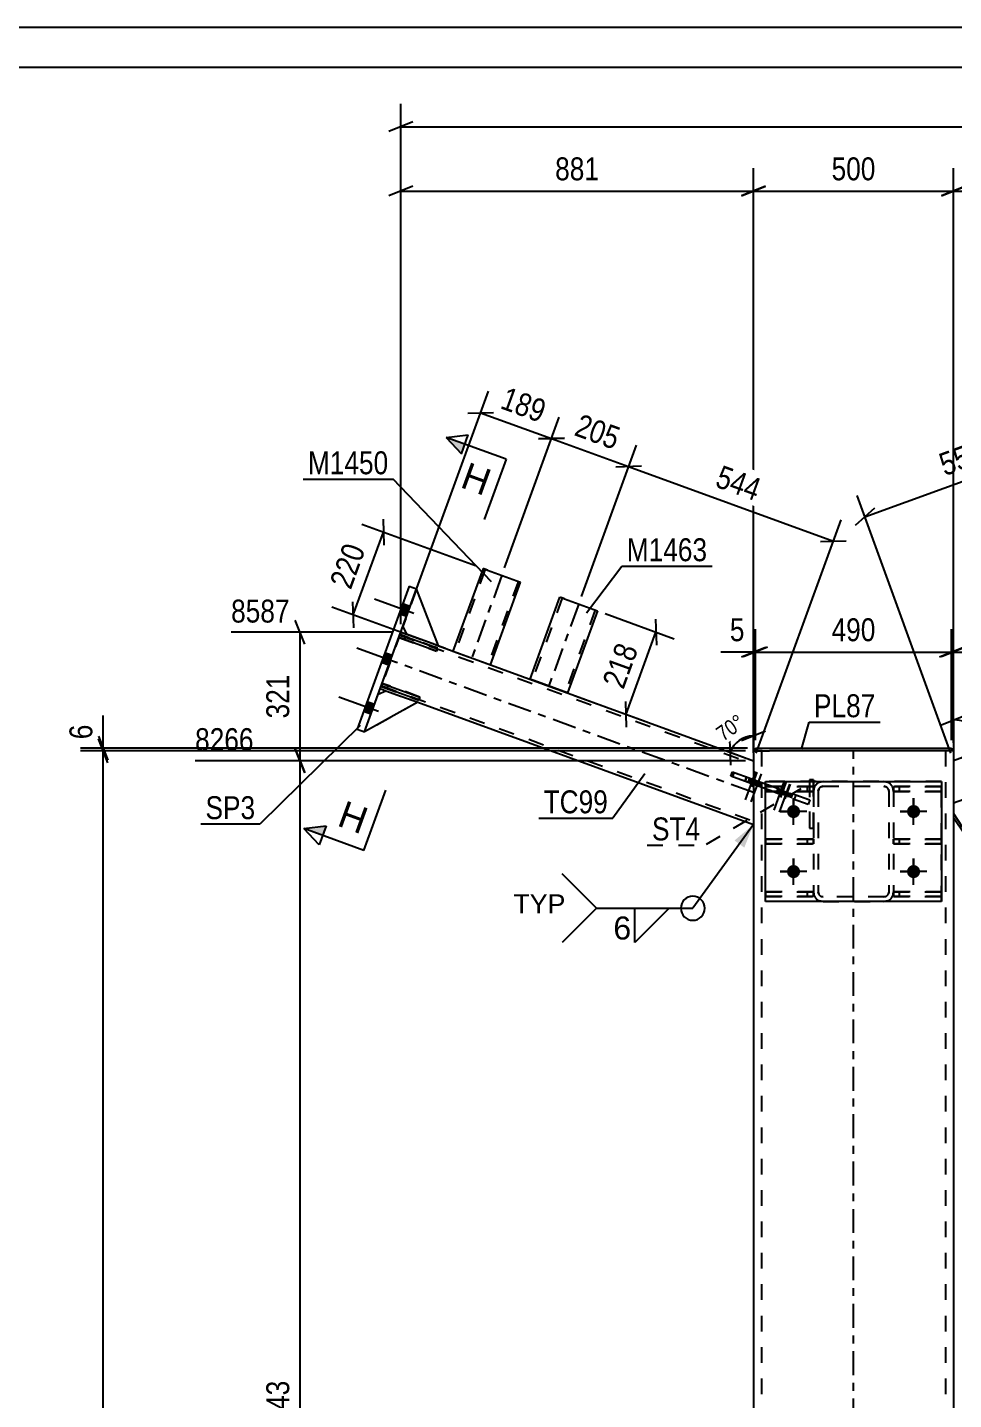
# Model space of a CAD drawing. Header units: millimetres. Extents: x 0 to 841, y 0 to 594.
# Drawn here: x 226.6 to 342.4, y 422.6 to 594 of the extents above; entities that cross this region are included whole.
import ezdxf

# ---------------------------------------------------------------- set-up
doc = ezdxf.new("R2010")
doc.units = ezdxf.units.MM
doc.linetypes.add('DXK_LINE_DOT2', pattern=[3.9198, 1.9599, -1.9599])
doc.linetypes.add('DXK_LINE_DOT3', pattern=[5.9187, 2.979, -0.9799, 0.9799, -0.9799])
doc.styles.add('Arial', font='arial.ttf', dxfattribs={"height": 0.2})
doc.styles.add('Arial Narrow', font='ARIALN.TTF', dxfattribs={"height": 0.2})

# ---------------------------------------------------------------- blocks, each defined once
blk = doc.blocks.new('Unknown-682121855-1161')
at = {"color": 5, "linetype": 'Continuous'}
for p, q in [((841, 594), (0, 594)), ((836, 589), (5, 589))]:
    blk.add_line(p, q, dxfattribs=at)
blk = doc.blocks.new('Part-682121855-6436 - 6415')
at = {"color": 7, "linetype": 'DXK_LINE_DOT2'}
for p, q in [((324.85, 499.2), (318.85, 499.2)), ((318.85, 499.2), (318.85, 498.6)), ((324.1, 498.6), (324.1, 499.2)), ((324.85, 498.6), (324.85, 499.2)), ((318.85, 498.6), (324.85, 498.6))]:
    blk.add_line(p, q, dxfattribs=at)
blk = doc.blocks.new('Part-682121855-6425 - 6415')
at = {"color": 7, "linetype": 'DXK_LINE_DOT2'}
for p, q in [((318.85, 486.05), (324.85, 486.05)), ((318.85, 485.45), (318.85, 486.05)), ((324.85, 485.45), (318.85, 485.45)), ((324.1, 485.45), (324.1, 486.05)), ((324.85, 486.05), (324.85, 485.45))]:
    blk.add_line(p, q, dxfattribs=at)
blk = doc.blocks.new('Part-682121855-6421 - 6415')
at = {"color": 2, "linetype": 'Continuous'}
for p, q in [((317.6, 503.68), (317.6, 503.98)), ((317.6, 503.98), (342.1, 503.98)), ((342.1, 503.98), (342.1, 503.68)), ((318.44, 503.68), (317.6, 503.68)), ((342.1, 503.68), (341.26, 503.68))]:
    blk.add_line(p, q, dxfattribs=at)
at = {"color": 7, "linetype": 'DXK_LINE_DOT2'}
blk.add_line((341.26, 503.68), (318.44, 503.68), dxfattribs=at)
blk = doc.blocks.new('Part-682121855-6486 - 6415')
at = {"color": 7, "linetype": 'DXK_LINE_DOT2'}
for p, q in [((273.28, 518.48), (270.72, 511.43)), ((273.14, 518.1), (317.35, 502.01)), ((273.99, 518.22), (277.98, 516.77)), ((270.85, 511.8), (317.35, 494.88)), ((271.42, 511.17), (275.41, 509.72)), ((317.35, 502.43), (317.35, 494.45))]:
    blk.add_line(p, q, dxfattribs=at)
at = {"color": 2, "linetype": 'Continuous'}
for p, q in [((273.28, 518.48), (273.99, 518.22)), ((277.98, 516.77), (317.35, 502.43)), ((270.72, 511.43), (271.42, 511.17)), ((275.41, 509.72), (317.35, 494.45))]:
    blk.add_line(p, q, dxfattribs=at)
at = {"color": 7, "linetype": 'DXK_LINE_DOT3'}
blk.add_line((317.35, 498.44), (272, 514.95), dxfattribs=at)
blk = doc.blocks.new('Part-682121855-6422 - 6415')
at = {"color": 2, "linetype": 'Continuous'}
for p, q in [((318.85, 484.83), (318.85, 499.83)), ((318.85, 499.83), (340.85, 499.83)), ((340.85, 499.83), (340.85, 484.83)), ((340.85, 484.83), (318.85, 484.83))]:
    blk.add_line(p, q, dxfattribs=at)
blk = doc.blocks.new('Part-682121855-6423 - 6415')
at = {"color": 7, "linetype": 'DXK_LINE_DOT2'}
for p, q in [((318.85, 492.63), (324.85, 492.63)), ((318.85, 492.03), (318.85, 492.63)), ((324.85, 492.03), (318.85, 492.03)), ((324.1, 492.03), (324.1, 492.63)), ((324.85, 492.63), (324.85, 492.03))]:
    blk.add_line(p, q, dxfattribs=at)
blk = doc.blocks.new('Part-682121855-6424 - 6415')
at = {"color": 7, "linetype": 'DXK_LINE_DOT2'}
for p, q in [((318.85, 499.2), (324.85, 499.2)), ((318.85, 498.6), (318.85, 499.2)), ((324.1, 498.6), (324.1, 499.2)), ((324.85, 499.2), (324.85, 498.6)), ((324.85, 498.6), (318.85, 498.6))]:
    blk.add_line(p, q, dxfattribs=at)
blk = doc.blocks.new('Part-682121855-6426 - 6415')
at = {"color": 7, "linetype": 'DXK_LINE_DOT2'}
for p, q in [((334.85, 492.03), (334.85, 492.63)), ((334.85, 492.63), (340.85, 492.63)), ((340.85, 492.03), (334.85, 492.03)), ((335.6, 492.03), (335.6, 492.63)), ((340.85, 492.63), (340.85, 492.03))]:
    blk.add_line(p, q, dxfattribs=at)
blk = doc.blocks.new('Part-682121855-6427 - 6415')
at = {"color": 7, "linetype": 'DXK_LINE_DOT2'}
for p, q in [((340.85, 499.2), (334.85, 499.2)), ((334.85, 499.2), (334.85, 498.6)), ((335.6, 498.6), (335.6, 499.2)), ((340.85, 498.6), (340.85, 499.2)), ((334.85, 498.6), (340.85, 498.6))]:
    blk.add_line(p, q, dxfattribs=at)
blk = doc.blocks.new('Part-682121855-6428 - 6415')
at = {"color": 7, "linetype": 'DXK_LINE_DOT2'}
for p, q in [((340.85, 486.05), (334.85, 486.05)), ((334.85, 486.05), (334.85, 485.45)), ((334.85, 485.45), (340.85, 485.45)), ((335.6, 485.45), (335.6, 486.05)), ((340.85, 485.45), (340.85, 486.05))]:
    blk.add_line(p, q, dxfattribs=at)
blk = doc.blocks.new('Part-682121855-6429 - 6415')
at = {"color": 2, "linetype": 'Continuous'}
for p, q in [((324.35, 500.02), (324.35, 499.83)), ((324.35, 500.02), (324.85, 500.02)), ((324.85, 500.02), (324.85, 499.83))]:
    blk.add_line(p, q, dxfattribs=at)
at = {"color": 7, "linetype": 'DXK_LINE_DOT2'}
for p, q in [((324.35, 499.83), (324.35, 494.02)), ((324.85, 499.83), (324.85, 494.02)), ((324.35, 494.02), (324.85, 494.02))]:
    blk.add_line(p, q, dxfattribs=at)
blk = doc.blocks.new('Part-682121855-6430 - 6415')
at = {"color": 7, "linetype": 'DXK_LINE_DOT2'}
for p, q in [((324.85, 500.02), (324.35, 500.02)), ((324.35, 500.02), (324.35, 494.02)), ((324.85, 494.02), (324.85, 500.02)), ((324.35, 494.02), (324.85, 494.02))]:
    blk.add_line(p, q, dxfattribs=at)
blk = doc.blocks.new('Part-682121855-6433 - 6415')
at = {"color": 7, "linetype": 'DXK_LINE_DOT2'}
for p, q in [((334.85, 498.6), (334.85, 499.2)), ((334.85, 499.2), (340.85, 499.2)), ((335.6, 498.6), (335.6, 499.2)), ((340.85, 499.2), (340.85, 498.6)), ((340.85, 498.6), (334.85, 498.6))]:
    blk.add_line(p, q, dxfattribs=at)
blk = doc.blocks.new('Part-682121855-6434 - 6415')
at = {"color": 7, "linetype": 'DXK_LINE_DOT2'}
for p, q in [((334.85, 485.45), (334.85, 486.05)), ((334.85, 486.05), (340.85, 486.05)), ((340.85, 485.45), (334.85, 485.45)), ((335.6, 485.45), (335.6, 486.05)), ((340.85, 486.05), (340.85, 485.45))]:
    blk.add_line(p, q, dxfattribs=at)
blk = doc.blocks.new('Part-682121855-6435 - 6415')
at = {"color": 7, "linetype": 'DXK_LINE_DOT2'}
for p, q in [((324.85, 492.63), (318.85, 492.63)), ((318.85, 492.63), (318.85, 492.03)), ((318.85, 492.03), (324.85, 492.03)), ((324.1, 492.03), (324.1, 492.63)), ((324.85, 492.03), (324.85, 492.63))]:
    blk.add_line(p, q, dxfattribs=at)
blk = doc.blocks.new('Part-682121855-6437 - 6415')
at = {"color": 7, "linetype": 'DXK_LINE_DOT2'}
for p, q in [((324.85, 486.05), (318.85, 486.05)), ((318.85, 486.05), (318.85, 485.45)), ((318.85, 485.45), (324.85, 485.45)), ((324.1, 485.45), (324.1, 486.05)), ((324.85, 485.45), (324.85, 486.05))]:
    blk.add_line(p, q, dxfattribs=at)
blk = doc.blocks.new('Part-682121855-6438 - 6415')
at = {"color": 7, "linetype": 'DXK_LINE_DOT2'}
for p, q in [((340.85, 492.63), (334.85, 492.63)), ((334.85, 492.63), (334.85, 492.03)), ((334.85, 492.03), (340.85, 492.03)), ((335.6, 492.03), (335.6, 492.63)), ((340.85, 492.03), (340.85, 492.63))]:
    blk.add_line(p, q, dxfattribs=at)
blk = doc.blocks.new('Part-682121855-6504 - 6415')
at = {"color": 2, "linetype": 'Continuous'}
for p, q in [((346.2, 498.52), (342.35, 497.11)), ((346.2, 498.52), (387.03, 437.52)), ((384.61, 432.15), (342.35, 495.28)), ((387.03, 437.52), (384.61, 432.15))]:
    blk.add_line(p, q, dxfattribs=at)
at = {"color": 7, "linetype": 'DXK_LINE_DOT2'}
for p, q in [((342.35, 497.11), (342.35, 495.28)), ((345.91, 498.41), (386.88, 437.2)), ((342.35, 495.82), (384.75, 432.47)), ((386.94, 437.34), (387.03, 437.52))]:
    blk.add_line(p, q, dxfattribs=at)
blk = doc.blocks.new('Part-682121855-6472 - 6415')
at = {"color": 7, "linetype": 'DXK_LINE_DOT2'}
for p, q in [((324.94, 499.09), (324.85, 498.63)), ((324.85, 498.63), (324.94, 499.09)), ((325.45, 498.63), (325.5, 498.86)), ((325.5, 498.86), (325.45, 498.63)), ((326.05, 499.83), (325.59, 499.73)), ((325.59, 499.73), (326.05, 499.83)), ((325.82, 499.18), (326.05, 499.23)), ((326.05, 499.23), (325.82, 499.18)), ((326.05, 499.83), (333.65, 499.83)), ((326.05, 499.23), (333.65, 499.23)), ((334.11, 499.73), (333.65, 499.83)), ((333.65, 499.83), (334.11, 499.73)), ((333.65, 499.23), (333.88, 499.18)), ((333.88, 499.18), (333.65, 499.23)), ((334.21, 498.86), (334.25, 498.63)), ((334.25, 498.63), (334.21, 498.86)), ((334.85, 498.63), (334.76, 499.09)), ((334.76, 499.09), (334.85, 498.63)), ((324.85, 498.63), (324.85, 486.03)), ((325.45, 498.63), (325.45, 486.03)), ((334.25, 498.63), (334.25, 486.03)), ((334.85, 498.63), (334.85, 486.03)), ((324.85, 486.03), (324.94, 485.57)), ((324.94, 485.57), (324.85, 486.03)), ((325.5, 485.8), (325.45, 486.03)), ((325.45, 486.03), (325.5, 485.8)), ((326.05, 485.43), (325.82, 485.47)), ((325.82, 485.47), (326.05, 485.43)), ((333.65, 485.43), (326.05, 485.43)), ((333.88, 485.47), (333.65, 485.43)), ((333.65, 485.43), (333.88, 485.47)), ((334.25, 486.03), (334.21, 485.8)), ((334.21, 485.8), (334.25, 486.03)), ((334.76, 485.57), (334.85, 486.03)), ((334.85, 486.03), (334.76, 485.57)), ((325.59, 484.92), (326.05, 484.83)), ((326.05, 484.83), (325.59, 484.92)), ((326.05, 484.83), (333.65, 484.83)), ((333.65, 484.83), (334.11, 484.92)), ((334.11, 484.92), (333.65, 484.83))]:
    blk.add_line(p, q, dxfattribs=at)
at = {"color": 7, "linetype": 'DXK_LINE_DOT3'}
blk.add_line((329.85, 492.33), (329.85, 492.33), dxfattribs=at)
at = {"color": 7, "linetype": 'DXK_LINE_DOT2'}
for centre, radius, start, end in [((326.05, 498.63), 1.2, 112.5, 157.5), ((326.05, 498.63), 1.2, 112.5, 157.5), ((326.05, 498.63), 0.6, 112.5, 157.5), ((326.05, 498.63), 0.6, 112.5, 157.5), ((333.65, 498.63), 0.6, 22.5, 67.5), ((333.65, 498.63), 0.6, 22.5, 67.5), ((333.65, 498.63), 1.2, 22.5, 67.5), ((333.65, 498.63), 1.2, 22.5, 67.5), ((326.05, 486.03), 1.2, 202.5, 247.5), ((326.05, 486.03), 1.2, 202.5, 247.5), ((326.05, 486.03), 0.6, 202.5, 247.5), ((326.05, 486.03), 0.6, 202.5, 247.5), ((333.65, 486.03), 0.6, 292.5, 337.5), ((333.65, 486.03), 0.6, 292.5, 337.5), ((333.65, 486.03), 1.2, 292.5, 337.5), ((333.65, 486.03), 1.2, 292.5, 337.5)]:
    blk.add_arc(centre, radius, start, end, dxfattribs=at)
blk = doc.blocks.new('Part-682121855-6474 - 6415')
at = {"color": 7, "linetype": 'DXK_LINE_DOT2'}
for p, q in [((318.85, 484.83), (318.85, 499.83)), ((340.85, 499.83), (318.85, 499.83)), ((340.85, 484.83), (340.85, 499.83)), ((340.85, 484.83), (318.85, 484.83))]:
    blk.add_line(p, q, dxfattribs=at)
blk = doc.blocks.new('Part-682121855-6475 - 6415')
at = {"color": 7, "linetype": 'DXK_LINE_DOT2'}
for p, q in [((324.94, 499.09), (324.85, 498.63)), ((324.85, 498.63), (324.94, 499.09)), ((325.45, 498.63), (325.5, 498.86)), ((325.5, 498.86), (325.45, 498.63)), ((326.05, 499.83), (325.59, 499.73)), ((325.59, 499.73), (326.05, 499.83)), ((325.82, 499.18), (326.05, 499.23)), ((326.05, 499.23), (325.82, 499.18)), ((326.05, 499.83), (333.65, 499.83)), ((326.05, 499.23), (333.65, 499.23)), ((334.11, 499.73), (333.65, 499.83)), ((333.65, 499.83), (334.11, 499.73)), ((333.65, 499.23), (333.88, 499.18)), ((333.88, 499.18), (333.65, 499.23)), ((334.21, 498.86), (334.25, 498.63)), ((334.25, 498.63), (334.21, 498.86)), ((334.85, 498.63), (334.76, 499.09)), ((334.76, 499.09), (334.85, 498.63)), ((324.85, 498.63), (324.85, 486.03)), ((325.45, 498.63), (325.45, 486.03)), ((334.25, 498.63), (334.25, 486.03)), ((334.85, 498.63), (334.85, 486.03)), ((324.85, 486.03), (324.94, 485.57)), ((324.94, 485.57), (324.85, 486.03)), ((325.5, 485.8), (325.45, 486.03)), ((325.45, 486.03), (325.5, 485.8)), ((326.05, 485.43), (325.82, 485.47)), ((325.82, 485.47), (326.05, 485.43)), ((333.65, 485.43), (326.05, 485.43)), ((333.88, 485.47), (333.65, 485.43)), ((333.65, 485.43), (333.88, 485.47)), ((334.25, 486.03), (334.21, 485.8)), ((334.21, 485.8), (334.25, 486.03)), ((334.76, 485.57), (334.85, 486.03)), ((334.85, 486.03), (334.76, 485.57)), ((325.59, 484.92), (326.05, 484.83)), ((326.05, 484.83), (325.59, 484.92)), ((326.05, 484.83), (333.65, 484.83)), ((333.65, 484.83), (334.11, 484.92)), ((334.11, 484.92), (333.65, 484.83))]:
    blk.add_line(p, q, dxfattribs=at)
at = {"color": 7, "linetype": 'DXK_LINE_DOT3'}
blk.add_line((329.85, 492.33), (329.85, 492.33), dxfattribs=at)
at = {"color": 7, "linetype": 'DXK_LINE_DOT2'}
for centre, radius, start, end in [((326.05, 498.63), 1.2, 112.5, 157.5), ((326.05, 498.63), 1.2, 112.5, 157.5), ((326.05, 498.63), 0.6, 112.5, 157.5), ((326.05, 498.63), 0.6, 112.5, 157.5), ((333.65, 498.63), 0.6, 22.5, 67.5), ((333.65, 498.63), 0.6, 22.5, 67.5), ((333.65, 498.63), 1.2, 22.5, 67.5), ((333.65, 498.63), 1.2, 22.5, 67.5), ((326.05, 486.03), 1.2, 202.5, 247.5), ((326.05, 486.03), 1.2, 202.5, 247.5), ((326.05, 486.03), 0.6, 202.5, 247.5), ((326.05, 486.03), 0.6, 202.5, 247.5), ((333.65, 486.03), 0.6, 292.5, 337.5), ((333.65, 486.03), 0.6, 292.5, 337.5), ((333.65, 486.03), 1.2, 292.5, 337.5), ((333.65, 486.03), 1.2, 292.5, 337.5)]:
    blk.add_arc(centre, radius, start, end, dxfattribs=at)
blk = doc.blocks.new('Part-682121855-6514 - 6415')
at = {"color": 2, "linetype": 'Continuous'}
for p, q in [((274.31, 524.22), (267.81, 506.37)), ((268.75, 506.02), (275.25, 523.88)), ((274.31, 524.22), (275.25, 523.88)), ((267.81, 506.37), (268.75, 506.02))]:
    blk.add_line(p, q, dxfattribs=at)
blk = doc.blocks.new('Part-682121855-23640 - 6415')
at = {"color": 2, "linetype": 'Continuous'}
for p, q in [((283.56, 526.44), (279.79, 516.1)), ((283.56, 526.44), (283.6, 526.42)), ((283.6, 526.42), (283.72, 526.38)), ((284.12, 526.23), (283.72, 526.38)), ((284.12, 526.23), (288.25, 524.73)), ((284.49, 514.39), (288.25, 524.73))]:
    blk.add_line(p, q, dxfattribs=at)
at = {"color": 7, "linetype": 'DXK_LINE_DOT2'}
for p, q in [((283.84, 526.34), (280.08, 516)), ((283.72, 526.38), (284.12, 526.23)), ((283.84, 526.34), (283.86, 526.33)), ((283.86, 526.33), (283.9, 526.31)), ((283.9, 526.31), (283.92, 526.31)), ((287.97, 524.83), (284.21, 514.5)), ((279.79, 516.1), (284.49, 514.39))]:
    blk.add_line(p, q, dxfattribs=at)
at = {"color": 7, "linetype": 'DXK_LINE_DOT3'}
blk.add_line((285.91, 525.58), (282.14, 515.25), dxfattribs=at)
blk = doc.blocks.new('Bolt-682121855-6526 - 6415')
at = {"color": 1, "linetype": 'Continuous'}
for p, q in [((322.35, 497.73), (322.35, 496.63)), ((337.35, 497.73), (337.35, 496.63)), ((320.7, 496.08), (321.8, 496.08)), ((322.35, 494.43), (322.35, 495.52)), ((324, 496.08), (322.9, 496.08)), ((335.7, 496.08), (336.8, 496.08)), ((337.35, 494.43), (337.35, 495.52)), ((339, 496.08), (337.9, 496.08)), ((322.35, 490.23), (322.35, 489.13)), ((337.35, 490.23), (337.35, 489.13)), ((320.7, 488.58), (321.8, 488.58)), ((324, 488.58), (322.9, 488.58)), ((335.7, 488.58), (336.8, 488.58)), ((339, 488.58), (337.9, 488.58)), ((322.35, 486.93), (322.35, 488.02)), ((337.35, 486.93), (337.35, 488.02))]:
    blk.add_line(p, q, dxfattribs=at)
blk = doc.blocks.new('Bolt-682121855-6529 - 6415')
at = {"linetype": 'Continuous'}
for points in [[(274, 520.45), (274.44, 521.67), (273.5, 522.01), (273.06, 520.79)], [(274, 520.45), (274.44, 521.67), (273.5, 522.01), (273.06, 520.79)], [(274, 520.45), (274.44, 521.67), (273.5, 522.01), (273.06, 520.79)], [(271.78, 514.34), (272.22, 515.56), (271.28, 515.9), (270.84, 514.68)], [(271.78, 514.34), (272.22, 515.56), (271.28, 515.9), (270.84, 514.68)], [(269.55, 508.23), (270, 509.45), (269.06, 509.8), (268.61, 508.57)], [(269.55, 508.23), (270, 509.45), (269.06, 509.8), (268.61, 508.57)], [(269.55, 508.23), (270, 509.45), (269.06, 509.8), (268.61, 508.57)]]:
    blk.add_hatch(color=1, dxfattribs=at).paths.add_polyline_path(points)
at = {"color": 1, "linetype": 'Continuous'}
for p, q in [((274.93, 520.8), (269.99, 522.6)), ((274.93, 520.8), (269.99, 522.6)), ((274.93, 520.8), (269.99, 522.6)), ((274.44, 521.67), (273.5, 522.01)), ((274.44, 521.67), (273.5, 522.01)), ((274.44, 521.67), (273.5, 522.01)), ((274, 520.45), (273.06, 520.79)), ((274, 520.45), (273.06, 520.79)), ((274, 520.45), (273.06, 520.79)), ((272.7, 514.69), (267.77, 516.49)), ((272.7, 514.69), (267.77, 516.49)), ((272.22, 515.56), (271.28, 515.9)), ((272.22, 515.56), (271.28, 515.9)), ((271.78, 514.34), (270.84, 514.68)), ((271.78, 514.34), (270.84, 514.68)), ((270.48, 508.59), (265.55, 510.38)), ((270.48, 508.59), (265.55, 510.38)), ((270.48, 508.59), (265.55, 510.38)), ((270, 509.45), (269.06, 509.8)), ((270, 509.45), (269.06, 509.8)), ((270, 509.45), (269.06, 509.8)), ((269.55, 508.23), (268.61, 508.57)), ((269.55, 508.23), (268.61, 508.57)), ((269.55, 508.23), (268.61, 508.57))]:
    blk.add_line(p, q, dxfattribs=at)
blk = doc.blocks.new('Bolt-682121855-6530 - 6415')
at = {"linetype": 'Continuous'}
for points in [[(321.53, 496.08, -1), (323.18, 496.08, -1)], [(336.53, 496.08, -1), (338.18, 496.08, -1)], [(321.53, 488.58, -1), (323.18, 488.58, -1)], [(336.53, 488.58, -1), (338.18, 488.58, -1)]]:
    blk.add_hatch(color=1, dxfattribs=at).paths.add_polyline_path(points)
at = {"color": 1, "linetype": 'Continuous'}
for p, q in [((322.35, 494.43), (322.35, 497.73)), ((337.35, 494.43), (337.35, 497.73)), ((324, 496.08), (320.7, 496.08)), ((339, 496.08), (335.7, 496.08)), ((322.35, 486.93), (322.35, 490.23)), ((337.35, 486.93), (337.35, 490.23)), ((324, 488.58), (320.7, 488.58)), ((339, 488.58), (335.7, 488.58))]:
    blk.add_line(p, q, dxfattribs=at)
blk = doc.blocks.new('Bolt-682121855-6531 - 6415')
at = {"linetype": 'Continuous'}
for points in [[(317.7, 499.97), (316.85, 500.28), (316.65, 499.71), (317.49, 499.4)], [(318.4, 499.71), (317.56, 500.02), (317.35, 499.45), (318.2, 499.15)], [(321.24, 498.68), (320.39, 498.99), (320.19, 498.42), (321.04, 498.11)], [(321.95, 498.42), (321.1, 498.73), (320.9, 498.16), (321.74, 497.86)]]:
    blk.add_hatch(color=1, dxfattribs=at).paths.add_polyline_path(points)
at = {"color": 1, "linetype": 'Continuous'}
for p, q in [((317.62, 501.06), (316.33, 497.54)), ((318.32, 500.8), (317.04, 497.28)), ((316.85, 500.28), (316.65, 499.71)), ((317.56, 500.02), (317.35, 499.45)), ((317.7, 499.97), (317.49, 499.4)), ((318.4, 499.71), (318.2, 499.15)), ((321.16, 499.77), (319.88, 496.25)), ((320.39, 498.99), (320.19, 498.42)), ((321.87, 499.51), (320.58, 495.99)), ((321.1, 498.73), (320.9, 498.16)), ((321.24, 498.68), (321.04, 498.11)), ((321.95, 498.42), (321.74, 497.86))]:
    blk.add_line(p, q, dxfattribs=at)
blk = doc.blocks.new('Part-682121855-6534 - 6415')
at = {"color": 2, "linetype": 'Continuous'}
for p, q in [((314.53, 500.48), (314.73, 501.05)), ((318.85, 498.91), (314.53, 500.48)), ((314.73, 501.05), (318.85, 499.55))]:
    blk.add_line(p, q, dxfattribs=at)
at = {"color": 7, "linetype": 'DXK_LINE_DOT2'}
for p, q in [((316.29, 499.84), (316.5, 500.4)), ((318.85, 499.55), (324.38, 497.54)), ((324.17, 496.97), (318.85, 498.91)), ((322.06, 497.74), (322.26, 498.31)), ((324.38, 497.54), (324.17, 496.97))]:
    blk.add_line(p, q, dxfattribs=at)
blk = doc.blocks.new('Part-682121855-6535 - 6415')
at = {"color": 7, "linetype": 'DXK_LINE_DOT2'}
for p, q in [((314.75, 500.4), (314.95, 500.97)), ((324.17, 496.97), (314.75, 500.4)), ((314.95, 500.97), (324.38, 497.54)), ((316.5, 500.4), (316.29, 499.84)), ((322.47, 497.59), (322.67, 498.16)), ((324.38, 497.54), (324.17, 496.97))]:
    blk.add_line(p, q, dxfattribs=at)
blk = doc.blocks.new('Part-682121855-6544 - 6415')
at = {"color": 7, "linetype": 'DXK_LINE_DOT2'}
blk.add_line((275.25, 523.88), (273.54, 519.18), dxfattribs=at)
at = {"color": 2, "linetype": 'Continuous'}
for p, q in [((277.98, 516.76), (275.25, 523.88)), ((273.54, 519.18), (273.99, 518.22)), ((277.98, 516.76), (273.99, 518.22))]:
    blk.add_line(p, q, dxfattribs=at)
blk = doc.blocks.new('Part-682121855-6545 - 6415')
at = {"color": 7, "linetype": 'DXK_LINE_DOT2'}
for p, q in [((275.25, 523.88), (273.54, 519.18)), ((277.98, 516.76), (275.25, 523.88)), ((273.54, 519.18), (273.99, 518.22)), ((273.99, 518.22), (277.98, 516.76))]:
    blk.add_line(p, q, dxfattribs=at)
blk = doc.blocks.new('Part-682121855-6546 - 6415')
at = {"color": 2, "linetype": 'Continuous'}
for p, q in [((270.82, 511.71), (270.96, 512.09)), ((275.52, 510), (270.82, 511.71)), ((270.96, 512.09), (275.65, 510.38)), ((275.65, 510.38), (275.52, 510))]:
    blk.add_line(p, q, dxfattribs=at)
at = {"color": 7, "linetype": 'DXK_LINE_DOT2'}
blk.add_line((271.52, 511.45), (271.66, 511.83), dxfattribs=at)
blk = doc.blocks.new('Part-682121855-6547 - 6415')
at = {"color": 2, "linetype": 'Continuous'}
for p, q in [((273.04, 517.82), (273.18, 518.19)), ((277.74, 516.11), (273.04, 517.82)), ((273.18, 518.19), (277.88, 516.48)), ((277.88, 516.48), (277.74, 516.11))]:
    blk.add_line(p, q, dxfattribs=at)
at = {"color": 7, "linetype": 'DXK_LINE_DOT2'}
blk.add_line((273.75, 517.56), (273.88, 517.94), dxfattribs=at)
blk = doc.blocks.new('Part-682121855-6548 - 6415')
at = {"color": 7, "linetype": 'DXK_LINE_DOT2'}
for p, q in [((270.96, 512.09), (270.82, 511.71)), ((270.82, 511.71), (275.52, 510)), ((275.65, 510.38), (270.96, 512.09)), ((271.66, 511.83), (271.52, 511.45)), ((275.52, 510), (275.65, 510.38))]:
    blk.add_line(p, q, dxfattribs=at)
blk = doc.blocks.new('Part-682121855-6549 - 6415')
at = {"color": 7, "linetype": 'DXK_LINE_DOT2'}
for p, q in [((273.18, 518.19), (273.04, 517.82)), ((273.04, 517.82), (277.74, 516.11)), ((277.88, 516.48), (273.18, 518.19)), ((273.88, 517.94), (273.75, 517.56)), ((277.74, 516.11), (277.88, 516.48))]:
    blk.add_line(p, q, dxfattribs=at)
blk = doc.blocks.new('Bolt-682121855-6556 - 6415')
at = {"color": 1, "linetype": 'DXK_LINE_DOT2'}
for p, q in [((317.76, 501.01), (316.48, 497.49)), ((318.3, 500.81), (317.02, 497.29)), ((317, 500.22), (316.79, 499.66)), ((317.54, 500.03), (317.33, 499.46)), ((317.84, 499.92), (317.64, 499.35)), ((318.38, 499.72), (318.18, 499.15)), ((321.39, 499.69), (320.11, 496.16)), ((320.63, 498.9), (320.42, 498.34)), ((321.94, 499.49), (320.65, 495.97)), ((321.17, 498.7), (320.97, 498.14)), ((321.47, 498.59), (321.27, 498.03)), ((322.02, 498.4), (321.81, 497.83))]:
    blk.add_line(p, q, dxfattribs=at)
blk = doc.blocks.new('Part-682121855-6571 - 6415')
at = {"color": 2, "linetype": 'Continuous'}
for p, q in [((317.35, 503.68), (317.35, 500.09)), ((317.35, 503.68), (317.6, 503.68)), ((318.44, 503.68), (319.35, 503.68)), ((341.26, 503.68), (319.35, 503.68)), ((342.35, 503.68), (342.1, 503.68)), ((342.35, 503.68), (342.35, 307.33)), ((317.35, 499.45), (317.35, 307.33))]:
    blk.add_line(p, q, dxfattribs=at)
at = {"color": 7, "linetype": 'DXK_LINE_DOT2'}
for p, q in [((317.5, 503.68), (318.44, 503.68)), ((318.35, 503.68), (318.35, 307.33)), ((342.1, 503.68), (340.35, 503.68)), ((341.35, 503.68), (341.35, 307.33)), ((317.35, 500.09), (317.35, 499.45))]:
    blk.add_line(p, q, dxfattribs=at)
at = {"color": 7, "linetype": 'DXK_LINE_DOT3'}
blk.add_line((329.85, 307.33), (329.85, 503.68), dxfattribs=at)
blk = doc.blocks.new('Part-682121855-6582 - 6415')
at = {"color": 7, "linetype": 'DXK_LINE_DOT2'}
blk.add_line((268.75, 506.02), (270.46, 510.72), dxfattribs=at)
at = {"color": 2, "linetype": 'Continuous'}
for p, q in [((270.46, 510.72), (271.42, 511.17)), ((271.42, 511.17), (275.41, 509.72)), ((275.41, 509.72), (268.75, 506.02))]:
    blk.add_line(p, q, dxfattribs=at)
blk = doc.blocks.new('Part-682121855-6583 - 6415')
at = {"color": 7, "linetype": 'DXK_LINE_DOT2'}
for p, q in [((268.75, 506.02), (270.46, 510.72)), ((270.46, 510.72), (271.42, 511.17)), ((271.42, 511.17), (275.41, 509.72)), ((275.41, 509.72), (268.75, 506.02))]:
    blk.add_line(p, q, dxfattribs=at)
blk = doc.blocks.new('Part-682121855-23641 - 6415')
at = {"color": 2, "linetype": 'Continuous'}
for p, q in [((289.43, 512.6), (293.16, 522.85)), ((293.16, 522.85), (293.2, 522.84)), ((293.2, 522.84), (293.32, 522.79)), ((293.72, 522.65), (293.32, 522.79)), ((293.72, 522.65), (297.86, 521.14)), ((297.86, 521.14), (294.13, 510.89)), ((294.13, 510.89), (289.43, 512.6))]:
    blk.add_line(p, q, dxfattribs=at)
at = {"color": 7, "linetype": 'DXK_LINE_DOT2'}
for p, q in [((293.44, 522.75), (289.71, 512.5)), ((293.32, 522.79), (293.72, 522.65)), ((293.44, 522.75), (293.46, 522.74)), ((293.46, 522.74), (293.51, 522.73)), ((293.51, 522.73), (293.52, 522.72)), ((297.58, 521.25), (293.84, 510.99)), ((289.71, 512.5), (289.73, 512.49)), ((289.73, 512.49), (289.78, 512.47)), ((289.78, 512.47), (289.79, 512.47))]:
    blk.add_line(p, q, dxfattribs=at)
at = {"color": 7, "linetype": 'DXK_LINE_DOT3'}
blk.add_line((295.51, 522), (291.78, 511.75), dxfattribs=at)
blk = doc.blocks.new('StraightDimension-682121855-23157 - 6415')
at = {"color": 7, "linetype": 'Continuous'}
for p, q in [((317.35, 504.68), (317.35, 576.41)), ((342.35, 504.68), (342.35, 576.41)), ((318.85, 574.16), (315.85, 572.96)), ((340.85, 572.96), (343.85, 574.16)), ((317.35, 573.56), (342.35, 573.56))]:
    blk.add_line(p, q, dxfattribs=at)
at = {"color": 0}
blk.add_wipeout([(333.19, 574.31), (333.19, 578.51), (326.51, 578.51), (326.51, 574.31)], dxfattribs=at)
at = {"color": 3, "style": 'Arial Narrow'}
blk.add_text('500', height=2.863, dxfattribs=at).set_placement((327.11, 574.91))
blk = doc.blocks.new('StraightDimension-682121855-20244 - 6415')
at = {"color": 7, "linetype": 'Continuous'}
for p, q in [((261.29, 516.98), (260.09, 519.98)), ((272.28, 518.48), (252.08, 518.48)), ((260.69, 502.43), (260.69, 518.48)), ((260.09, 503.93), (261.29, 500.93)), ((316.35, 502.43), (247.58, 502.43))]:
    blk.add_line(p, q, dxfattribs=at)
at = {"color": 0, "linetype": 'Continuous'}
blk.add_wipeout([(259.99, 519.08), (259.99, 523.28), (251.48, 523.28), (251.48, 519.08)], dxfattribs=at)
at = {"color": 0}
blk.add_wipeout([(259.94, 513.8), (255.74, 513.8), (255.74, 507.11), (259.94, 507.11)], dxfattribs=at)
at = {"color": 3, "linetype": 'Continuous', "style": 'Arial Narrow'}
blk.add_text('8587', height=2.863, dxfattribs=at).set_placement((252.08, 519.68))
at = {"color": 3, "style": 'Arial Narrow'}
blk.add_text('321', height=2.863, rotation=90.0002, dxfattribs=at).set_placement((259.34, 507.71))
blk = doc.blocks.new('StraightDimension-682121855-28188 - 6415')
at = {"color": 7, "linetype": 'Continuous'}
for p, q in [((361.38, 531.17), (356.33, 545.04)), ((356.1, 541.28), (358.51, 543.43)), ((331.27, 532.88), (357.31, 542.36)), ((342.01, 503.37), (330.29, 535.56)), ((332.47, 533.95), (330.06, 531.8))]:
    blk.add_line(p, q, dxfattribs=at)
at = {"color": 0}
blk.add_wipeout([(347.17, 539.47), (345.73, 543.41), (339.45, 541.13), (340.89, 537.18)], dxfattribs=at)
at = {"color": 3, "style": 'Arial Narrow'}
blk.add_text('554', height=2.863, rotation=20.0077, dxfattribs=at).set_placement((341.25, 537.95))
blk = doc.blocks.new('StraightDimension-682121855-23156 - 6415')
at = {"color": 7, "linetype": 'Continuous'}
for p, q in [((342.35, 504.68), (342.35, 576.41)), ((434.85, 537.1), (434.85, 576.41)), ((343.85, 574.16), (340.85, 572.96)), ((433.35, 572.96), (436.35, 574.16)), ((342.35, 573.56), (434.85, 573.56))]:
    blk.add_line(p, q, dxfattribs=at)
at = {"color": 0}
blk.add_wipeout([(392.86, 574.31), (392.86, 578.51), (384.35, 578.51), (384.35, 574.31)], dxfattribs=at)
at = {"color": 3, "style": 'Arial Narrow'}
blk.add_text('1850', height=2.863, dxfattribs=at).set_placement((384.95, 574.91))
blk = doc.blocks.new('StraightDimension-682121855-27742 - 6415')
at = {"color": 7, "linetype": 'Continuous'}
for p, q in [((342.1, 504.98), (342.1, 518.85)), ((342.35, 504.68), (342.35, 518.85)), ((340.6, 515.4), (343.6, 516.6)), ((343.85, 516.6), (340.85, 515.4)), ((342.1, 516), (342.35, 516))]:
    blk.add_line(p, q, dxfattribs=at)
at = {"color": 0}
blk.add_wipeout([(345.91, 516.75), (345.91, 520.95), (342.88, 520.95), (342.88, 516.75)], dxfattribs=at)
at = {"color": 7, "linetype": 'Continuous'}
blk.add_line((342.35, 516), (346.43, 516), dxfattribs=at)
blk.add_line((342.35, 516), (346.43, 516), dxfattribs=at)
at = {"color": 3, "style": 'Arial Narrow'}
blk.add_text('5', height=2.86, dxfattribs=at).set_placement((343.48, 517.35))
blk = doc.blocks.new('StraightDimension-682121855-27744 - 6415')
at = {"color": 7, "linetype": 'Continuous'}
for p, q in [((317.35, 504.68), (317.35, 518.85)), ((317.6, 504.98), (317.6, 518.85)), ((315.85, 515.4), (318.85, 516.6)), ((319.1, 516.6), (316.1, 515.4)), ((317.35, 516), (317.6, 516))]:
    blk.add_line(p, q, dxfattribs=at)
at = {"color": 0}
blk.add_wipeout([(316.83, 516.75), (316.83, 520.95), (313.8, 520.95), (313.8, 516.75)], dxfattribs=at)
at = {"color": 7, "linetype": 'Continuous'}
blk.add_line((317.35, 516), (313.27, 516), dxfattribs=at)
blk.add_line((317.35, 516), (313.27, 516), dxfattribs=at)
at = {"color": 3, "style": 'Arial Narrow'}
blk.add_text('5', height=2.86, dxfattribs=at).set_placement((314.4, 517.35))
blk = doc.blocks.new('StraightDimension-682121855-23158 - 6415')
at = {"color": 7, "linetype": 'Continuous'}
for p, q in [((273.28, 519.48), (273.28, 576.41)), ((317.35, 504.68), (317.35, 576.41)), ((274.78, 574.16), (271.78, 572.96)), ((315.85, 572.96), (318.85, 574.16)), ((273.28, 573.56), (317.35, 573.56))]:
    blk.add_line(p, q, dxfattribs=at)
at = {"color": 0}
blk.add_wipeout([(298.66, 574.31), (298.66, 578.51), (291.97, 578.51), (291.97, 574.31)], dxfattribs=at)
at = {"color": 3, "style": 'Arial Narrow'}
blk.add_text('881', height=2.863, dxfattribs=at).set_placement((292.57, 574.91))
blk = doc.blocks.new('AngleDimension-682121855-27766 - 6415')
at = {"color": 7, "linetype": 'Continuous'}
for p, q in [((340.85, 506.92), (343.85, 508.12)), ((342.35, 507.52), (342.35, 502.43)), ((347.13, 504.18), (342.35, 502.43)), ((343.29, 502.78), (347.13, 504.18)), ((348.21, 502.97), (346.06, 505.38))]:
    blk.add_line(p, q, dxfattribs=at)
blk.add_arc((342.35, 502.43), 5.09, 20.0001, 90, dxfattribs=at)
at = {"color": 0}
blk.add_wipeout([(348.43, 505.49), (350.84, 508.93), (345.55, 512.63), (343.14, 509.19)], dxfattribs=at)
at = {"color": 3, "style": 'Arial Narrow'}
blk.add_text('70°', height=2.863, rotation=-35.002, dxfattribs=at).set_placement((343.98, 509.34))
blk = doc.blocks.new('StraightDimension-682121855-21622 - 6415')
at = {"color": 7, "linetype": 'Continuous'}
for p, q in [((261.29, 500.93), (260.09, 503.93)), ((316.35, 502.43), (247.58, 502.43)), ((260.69, 340.28), (260.69, 502.43)), ((260.09, 341.78), (261.29, 338.78)), ((305.01, 340.28), (238.88, 340.28))]:
    blk.add_line(p, q, dxfattribs=at)
at = {"color": 0, "linetype": 'Continuous'}
blk.add_wipeout([(255.49, 503.03), (255.49, 507.23), (246.98, 507.23), (246.98, 503.03)], dxfattribs=at)
at = {"color": 0}
blk.add_wipeout([(259.94, 425.62), (255.74, 425.62), (255.74, 417.1), (259.94, 417.1)], dxfattribs=at)
at = {"color": 3, "linetype": 'Continuous', "style": 'Arial Narrow'}
blk.add_text('8266', height=2.863, dxfattribs=at).set_placement((247.58, 503.63))
at = {"color": 3, "style": 'Arial Narrow'}
blk.add_text('3243', height=2.863, rotation=90.0002, dxfattribs=at).set_placement((259.34, 417.7))
blk = doc.blocks.new('StraightDimension-682121855-20371 - 6415')
at = {"color": 7, "linetype": 'Continuous'}
for p, q in [((236.69, 502.18), (235.49, 505.18)), ((316.35, 503.68), (233.24, 503.68)), ((236.09, 287.73), (236.09, 503.68))]:
    blk.add_line(p, q, dxfattribs=at)
blk = doc.blocks.new('AngleDimension-682121855-6592 - 6415')
at = {"color": 7, "linetype": 'Continuous'}
for p, q in [((318.85, 506.12), (315.85, 504.92)), ((317.35, 503.43), (317.35, 505.52)), ((317.35, 505.52), (317.35, 502.43)), ((314.5, 501.88), (314.4, 505.11)), ((314.45, 503.49), (317.35, 502.43))]:
    blk.add_line(p, q, dxfattribs=at)
blk.add_arc((317.35, 502.43), 3.09, 90, 160.0001, dxfattribs=at)
at = {"color": 0}
blk.add_wipeout([(317, 506.69), (315.39, 508.98), (311.87, 506.52), (313.47, 504.22)], dxfattribs=at)
at = {"color": 3, "style": 'Arial Narrow'}
blk.add_text('70°', height=1.909, rotation=35.002, dxfattribs=at).set_placement((313.57, 504.78))
blk = doc.blocks.new('StraightDimension-682121855-27743 - 6415')
at = {"color": 7, "linetype": 'Continuous'}
for p, q in [((317.6, 504.98), (317.6, 518.85)), ((342.1, 504.98), (342.1, 518.85)), ((319.1, 516.6), (316.1, 515.4)), ((317.6, 516), (342.1, 516)), ((340.6, 515.4), (343.6, 516.6))]:
    blk.add_line(p, q, dxfattribs=at)
at = {"color": 0}
blk.add_wipeout([(333.19, 516.75), (333.19, 520.95), (326.51, 520.95), (326.51, 516.75)], dxfattribs=at)
at = {"color": 3, "style": 'Arial Narrow'}
blk.add_text('490', height=2.863, dxfattribs=at).set_placement((327.11, 517.35))
blk = doc.blocks.new('StraightDimension-682121855-20101 - 6415')
at = {"color": 7, "linetype": 'Continuous'}
for p, q in [((273.28, 519.48), (273.28, 584.45)), ((434.85, 537.1), (434.85, 584.45)), ((274.78, 582.2), (271.78, 581)), ((273.28, 581.6), (434.85, 581.6)), ((433.35, 581), (436.35, 582.2))]:
    blk.add_line(p, q, dxfattribs=at)
at = {"color": 0}
blk.add_wipeout([(358.32, 582.35), (358.32, 586.55), (349.81, 586.55), (349.81, 582.35)], dxfattribs=at)
at = {"color": 3, "style": 'Arial Narrow'}
blk.add_text('3231', height=2.863, dxfattribs=at).set_placement((350.41, 582.95))
blk = doc.blocks.new('StraightDimension-682121855-20370 - 6415')
at = {"color": 7, "linetype": 'Continuous'}
for p, q in [((316.6, 503.98), (233.24, 503.98)), ((235.49, 505.48), (236.69, 502.48)), ((236.69, 502.18), (235.49, 505.18)), ((236.09, 503.68), (236.09, 503.98)), ((316.35, 503.68), (233.24, 503.68))]:
    blk.add_line(p, q, dxfattribs=at)
at = {"color": 0}
blk.add_wipeout([(235.34, 507.54), (231.14, 507.54), (231.14, 504.51), (235.34, 504.51)], dxfattribs=at)
at = {"color": 7, "linetype": 'Continuous'}
blk.add_line((236.09, 503.98), (236.09, 508.06), dxfattribs=at)
blk.add_line((236.09, 503.98), (236.09, 508.06), dxfattribs=at)
at = {"color": 3, "style": 'Arial Narrow'}
blk.add_text('6', height=2.86, rotation=90.0002, dxfattribs=at).set_placement((234.74, 505.11))
blk = doc.blocks.new('StraightDimension-682121855-27831 - 6415')
at = {"color": 7, "linetype": 'Continuous'}
for p, q in [((295.85, 522.94), (302.73, 541.83)), ((303.37, 539.2), (300.14, 539.1)), ((301.75, 539.15), (327.33, 529.84)), ((317.69, 503.37), (328.3, 532.52)), ((325.71, 529.79), (328.94, 529.89))]:
    blk.add_line(p, q, dxfattribs=at)
at = {"color": 0}
blk.add_wipeout([(317.94, 534.06), (319.37, 538), (313.09, 540.29), (311.66, 536.34)], dxfattribs=at)
at = {"color": 3, "style": 'Arial Narrow'}
blk.add_text('544', height=2.863, rotation=-20.002, dxfattribs=at).set_placement((312.42, 536.7))
blk = doc.blocks.new('StraightDimension-682121855-27832 - 6415')
at = {"color": 7, "linetype": 'Continuous'}
for p, q in [((286.25, 526.52), (293.09, 545.34)), ((290.5, 542.61), (293.73, 542.71)), ((292.12, 542.66), (301.75, 539.15)), ((295.85, 522.94), (302.73, 541.83)), ((303.37, 539.2), (300.14, 539.1))]:
    blk.add_line(p, q, dxfattribs=at)
at = {"color": 0}
blk.add_wipeout([(300.33, 540.47), (301.77, 544.41), (295.49, 546.7), (294.05, 542.75)], dxfattribs=at)
at = {"color": 3, "style": 'Arial Narrow'}
blk.add_text('205', height=2.863, rotation=-20.002, dxfattribs=at).set_placement((294.82, 543.11))
blk = doc.blocks.new('StraightDimension-682121855-27833 - 6415')
at = {"color": 7, "linetype": 'Continuous'}
for p, q in [((273.62, 519.41), (284.23, 548.56)), ((281.64, 545.83), (284.87, 545.93)), ((283.26, 545.88), (292.12, 542.66)), ((286.25, 526.52), (293.09, 545.34)), ((293.73, 542.71), (290.5, 542.61))]:
    blk.add_line(p, q, dxfattribs=at)
at = {"color": 0}
blk.add_wipeout([(291.09, 543.83), (292.52, 547.78), (286.24, 550.06), (284.8, 546.12)], dxfattribs=at)
at = {"color": 3, "style": 'Arial Narrow'}
blk.add_text('189', height=2.863, rotation=-20.002, dxfattribs=at).set_placement((285.57, 546.48))
blk = doc.blocks.new('StraightDimension-682121855-27891 - 6415')
at = {"color": 7, "linetype": 'Continuous'}
for p, q in [((282.62, 526.78), (268.43, 531.94)), ((271.06, 532.58), (271.16, 529.35)), ((267.35, 520.63), (271.11, 530.97)), ((278.85, 516.45), (264.67, 521.61)), ((267.4, 519.02), (267.3, 522.25))]:
    blk.add_line(p, q, dxfattribs=at)
at = {"color": 0}
blk.add_wipeout([(269.67, 529.2), (265.72, 530.63), (263.44, 524.35), (267.38, 522.92)], dxfattribs=at)
at = {"color": 3, "style": 'Arial Narrow'}
blk.add_text('220', height=2.863, rotation=69.9983, dxfattribs=at).set_placement((267.03, 523.69))
blk = doc.blocks.new('StraightDimension-682121855-27903 - 6415')
at = {"color": 7, "linetype": 'Continuous'}
for p, q in [((298.8, 520.8), (307.43, 517.66)), ((305.12, 520.1), (305.22, 516.87)), ((301.44, 508.23), (305.17, 518.48)), ((295.06, 510.55), (303.69, 507.41)), ((301.49, 506.61), (301.39, 509.84))]:
    blk.add_line(p, q, dxfattribs=at)
at = {"color": 0}
blk.add_wipeout([(303.74, 516.75), (299.8, 518.19), (297.51, 511.91), (301.46, 510.47)], dxfattribs=at)
at = {"color": 3, "style": 'Arial Narrow'}
blk.add_text('218', height=2.863, rotation=69.9983, dxfattribs=at).set_placement((301.1, 511.24))
blk = doc.blocks.new('Mark-682121855-6417 - 6415')
at = {"color": 0}
blk.add_wipeout([(332.59, 507.86), (332.59, 510.86), (324.91, 510.86), (324.91, 507.86)], dxfattribs=at)
blk.add_wipeout([(332.59, 507.86), (332.59, 510.86), (324.91, 510.86), (324.91, 507.86)], dxfattribs=at)
at = {"color": 30, "linetype": 'Continuous'}
for p, q in [((323.36, 503.89), (324.31, 507.26)), ((324.31, 507.26), (333.19, 507.26))]:
    blk.add_line(p, q, dxfattribs=at)
at = {"color": 3, "style": 'Arial Narrow'}
blk.add_text('PL87', height=2.863, dxfattribs=at).set_placement((324.91, 507.86))
blk = doc.blocks.new('Mark-682121855-23752 - 6415')
at = {"color": 0}
blk.add_wipeout([(271.73, 538.2), (271.73, 541.2), (261.68, 541.2), (261.68, 538.2)], dxfattribs=at)
blk.add_wipeout([(271.73, 538.2), (271.73, 541.2), (261.68, 541.2), (261.68, 538.2)], dxfattribs=at)
at = {"color": 30, "linetype": 'Continuous'}
for p in [(261.08, 537.6), (284.61, 524.75)]:
    blk.add_line(p, (272.33, 537.6), dxfattribs=at)
at = {"color": 3, "style": 'Arial Narrow'}
blk.add_text('M1450', height=2.863, dxfattribs=at).set_placement((261.68, 538.2))
blk = doc.blocks.new('Mark-682121855-6510 - 6415')
at = {"color": 0}
blk.add_wipeout([(255.09, 495.13), (255.09, 498.13), (248.88, 498.13), (248.88, 495.13)], dxfattribs=at)
blk.add_wipeout([(255.09, 495.13), (255.09, 498.13), (248.88, 498.13), (248.88, 495.13)], dxfattribs=at)
at = {"color": 30, "linetype": 'Continuous'}
for p in [(268.19, 506.82), (248.28, 494.53)]:
    blk.add_line(p, (255.69, 494.53), dxfattribs=at)
at = {"color": 3, "style": 'Arial Narrow'}
blk.add_text('SP3', height=2.863, dxfattribs=at).set_placement((248.88, 495.13))
blk = doc.blocks.new('Mark-682121855-6482 - 6415')
at = {"color": 0}
blk.add_wipeout([(299.17, 495.86), (299.17, 498.86), (291.13, 498.86), (291.13, 495.86)], dxfattribs=at)
blk.add_wipeout([(299.17, 495.86), (299.17, 498.86), (291.13, 498.86), (291.13, 495.86)], dxfattribs=at)
at = {"color": 30, "linetype": 'Continuous'}
for p in [(303.78, 500.79), (290.53, 495.26)]:
    blk.add_line(p, (299.77, 495.26), dxfattribs=at)
at = {"color": 3, "style": 'Arial Narrow'}
blk.add_text('TC99', height=2.863, dxfattribs=at).set_placement((291.13, 495.86))
blk = doc.blocks.new('SectionMark-682121855-6882 - 6415')
at = {"linetype": 'Continuous'}
blk.add_hatch(color=6, dxfattribs=at).paths.add_polyline_path([(263.94, 494.28), (263.52, 493.11), (261.17, 493.96)])
at = {"color": 6, "linetype": 'Continuous'}
for p, q in [((278.94, 542.8), (281.72, 543.12)), ((261.17, 493.96), (263.94, 494.28)), ((263.09, 491.93), (261.17, 493.96)), ((263.94, 494.28), (263.09, 491.93))]:
    blk.add_line(p, q, dxfattribs=at)
at = {"color": 0, "linetype": 'Continuous'}
for points in [[(283.73, 535.48), (284.92, 538.77), (281.76, 539.92), (280.56, 536.63)], [(268.34, 493.21), (269.54, 496.5), (266.37, 497.66), (265.18, 494.37)]]:
    blk.add_wipeout(points, dxfattribs=at)
at = {"linetype": 'Continuous'}
blk.add_hatch(color=6, dxfattribs=at).paths.add_polyline_path([(281.29, 541.95), (280.87, 540.77), (278.94, 542.8)])
at = {"color": 6, "linetype": 'Continuous'}
for p, q in [((286.46, 540.07), (278.94, 542.8)), ((278.94, 542.8), (280.87, 540.77)), ((280.87, 540.77), (281.72, 543.12)), ((286.46, 540.07), (283.72, 532.55)), ((268.68, 491.23), (271.42, 498.75)), ((268.68, 491.23), (261.17, 493.96))]:
    blk.add_line(p, q, dxfattribs=at)
at = {"color": 3, "linetype": 'Continuous', "style": 'Arial'}
for p in [(280.56, 536.63), (265.18, 494.37)]:
    blk.add_text('H', height=3.34, rotation=-20.002, dxfattribs=at).set_placement(p)
blk = doc.blocks.new('WeldMark-682121855-14808 - 6415')
at = {"linetype": 'Continuous'}
blk.add_hatch(color=30, dxfattribs=at).paths.add_polyline_path([(314.98, 492.47), (317.35, 494.45), (316.2, 491.58)])
at = {"color": 30, "linetype": 'Continuous'}
blk.add_line((317.35, 494.45), (309.77, 484), dxfattribs=at)
at = {"color": 3, "linetype": 'Continuous'}
for q in [(293.46, 488.29), (293.46, 479.71)]:
    blk.add_line((297.74, 484), q, dxfattribs=at)
for start, end in [(90, 270), (270, 90)]:
    blk.add_arc((309.77, 484), 1.5, start, end, dxfattribs=at)
at = {"color": 0}
blk.add_wipeout([(301.87, 479.9), (301.87, 483.3), (299.64, 483.3), (299.64, 479.9)], dxfattribs=at)
at = {"color": 30, "linetype": 'Continuous'}
blk.add_line((297.74, 484), (309.77, 484), dxfattribs=at)
at = {"color": 3, "linetype": 'Continuous'}
for p, q in [((302.53, 484), (306.81, 484)), ((306.81, 484), (302.53, 479.71)), ((302.53, 479.71), (302.53, 484))]:
    blk.add_line(p, q, dxfattribs=at)
at = {"color": 3, "style": 'Arial'}
blk.add_text('6', height=2.87, dxfattribs=at).set_placement((299.84, 480.1))
at = {"color": 0, "linetype": 'Continuous'}
blk.add_wipeout([(293.84, 483.35), (293.84, 485.85), (287.36, 485.85), (287.36, 483.35)], dxfattribs=at)
blk.add_wipeout([(293.84, 483.35), (293.84, 485.85), (287.36, 485.85), (287.36, 483.35)], dxfattribs=at)
at = {"color": 3, "linetype": 'Continuous', "style": 'Arial'}
blk.add_text('TYP', height=2.388, dxfattribs=at).set_placement((287.36, 483.35))
blk = doc.blocks.new('Mark-682121855-19996 - 6415')
at = {"color": 0}
blk.add_wipeout([(310.69, 492.48), (310.69, 495.48), (304.67, 495.48), (304.67, 492.48)], dxfattribs=at)
blk.add_wipeout([(310.69, 492.48), (310.69, 495.48), (304.67, 495.48), (304.67, 492.48)], dxfattribs=at)
at = {"color": 30, "linetype": 'DXK_LINE_DOT2'}
for p in [(323.26, 498.93), (304.07, 491.88)]:
    blk.add_line(p, (311.29, 491.88), dxfattribs=at)
at = {"color": 3, "style": 'Arial Narrow'}
blk.add_text('ST4', height=2.863, dxfattribs=at).set_placement((304.67, 492.48))
blk = doc.blocks.new('Mark-682121855-23755 - 6415')
at = {"color": 0}
blk.add_wipeout([(311.57, 527.34), (311.57, 530.34), (301.52, 530.34), (301.52, 527.34)], dxfattribs=at)
blk.add_wipeout([(311.57, 527.34), (311.57, 530.34), (301.52, 530.34), (301.52, 527.34)], dxfattribs=at)
at = {"color": 30, "linetype": 'Continuous'}
for p, q in [((296.49, 520.88), (300.92, 526.74)), ((300.92, 526.74), (312.17, 526.74))]:
    blk.add_line(p, q, dxfattribs=at)
at = {"color": 3, "style": 'Arial Narrow'}
blk.add_text('M1463', height=2.863, dxfattribs=at).set_placement((301.52, 527.34))

msp = doc.modelspace()

# ---------------------------------------------------------------- block references
for name in ['Unknown-682121855-1161', 'Part-682121855-23640 - 6415', 'Part-682121855-6514 - 6415', 'Part-682121855-6544 - 6415', 'Part-682121855-6545 - 6415', 'Part-682121855-23641 - 6415', 'Bolt-682121855-6529 - 6415', 'Part-682121855-6486 - 6415', 'Part-682121855-6547 - 6415', 'Part-682121855-6549 - 6415', 'Part-682121855-6582 - 6415', 'Part-682121855-6583 - 6415', 'Part-682121855-6546 - 6415', 'Part-682121855-6548 - 6415', 'Part-682121855-6421 - 6415', 'Part-682121855-6571 - 6415', 'Part-682121855-6534 - 6415', 'Part-682121855-6535 - 6415', 'Bolt-682121855-6531 - 6415', 'Bolt-682121855-6556 - 6415', 'Part-682121855-6422 - 6415', 'Part-682121855-6474 - 6415', 'Part-682121855-6436 - 6415', 'Part-682121855-6424 - 6415', 'Part-682121855-6429 - 6415', 'Part-682121855-6430 - 6415', 'Part-682121855-6472 - 6415', 'Part-682121855-6475 - 6415', 'Part-682121855-6427 - 6415', 'Part-682121855-6433 - 6415', 'Bolt-682121855-6526 - 6415', 'Bolt-682121855-6530 - 6415', 'Part-682121855-6504 - 6415', 'Part-682121855-6423 - 6415', 'Part-682121855-6435 - 6415', 'Part-682121855-6426 - 6415', 'Part-682121855-6438 - 6415', 'Part-682121855-6425 - 6415', 'Part-682121855-6437 - 6415', 'Part-682121855-6428 - 6415', 'Part-682121855-6434 - 6415']:
    msp.add_blockref(name, (0, 0))

# ---------------------------------------------------------------- next in the draw order: block references
msp.add_blockref('StraightDimension-682121855-23157 - 6415', (0, 0))

# ---------------------------------------------------------------- next in the draw order: block references
for name in ['StraightDimension-682121855-28188 - 6415', 'StraightDimension-682121855-20244 - 6415']:
    msp.add_blockref(name, (0, 0))

# ---------------------------------------------------------------- next in the draw order: block references
for name in ['StraightDimension-682121855-23156 - 6415', 'StraightDimension-682121855-27744 - 6415']:
    msp.add_blockref(name, (0, 0))

# ---------------------------------------------------------------- next in the draw order: block references
for name in ['StraightDimension-682121855-23158 - 6415', 'StraightDimension-682121855-27742 - 6415']:
    msp.add_blockref(name, (0, 0))

# ---------------------------------------------------------------- next in the draw order: block references
for name in ['AngleDimension-682121855-27766 - 6415', 'StraightDimension-682121855-21622 - 6415']:
    msp.add_blockref(name, (0, 0))

# ---------------------------------------------------------------- next in the draw order: block references
msp.add_blockref('StraightDimension-682121855-20371 - 6415', (0, 0))

# ---------------------------------------------------------------- next in the draw order: block references
for name in ['AngleDimension-682121855-6592 - 6415', 'Mark-682121855-6482 - 6415']:
    msp.add_blockref(name, (0, 0))

# ---------------------------------------------------------------- next in the draw order: block references
for name in ['StraightDimension-682121855-27743 - 6415', 'WeldMark-682121855-14808 - 6415']:
    msp.add_blockref(name, (0, 0))

# ---------------------------------------------------------------- next in the draw order: block references
for name in ['StraightDimension-682121855-20101 - 6415', 'StraightDimension-682121855-20370 - 6415', 'Mark-682121855-19996 - 6415']:
    msp.add_blockref(name, (0, 0))

# ---------------------------------------------------------------- next in the draw order: block references
for name in ['StraightDimension-682121855-27831 - 6415', 'Mark-682121855-6510 - 6415']:
    msp.add_blockref(name, (0, 0))

# ---------------------------------------------------------------- next in the draw order: block references
for name in ['StraightDimension-682121855-27832 - 6415', 'StraightDimension-682121855-27903 - 6415', 'Mark-682121855-6417 - 6415']:
    msp.add_blockref(name, (0, 0))

# ---------------------------------------------------------------- next in the draw order: block references
for name in ['StraightDimension-682121855-27833 - 6415', 'Mark-682121855-23755 - 6415']:
    msp.add_blockref(name, (0, 0))

# ---------------------------------------------------------------- next in the draw order: block references
msp.add_blockref('StraightDimension-682121855-27891 - 6415', (0, 0))

# ---------------------------------------------------------------- next in the draw order: block references
msp.add_blockref('Mark-682121855-23752 - 6415', (0, 0))

# ---------------------------------------------------------------- next in the draw order: block references
msp.add_blockref('SectionMark-682121855-6882 - 6415', (0, 0))

doc.saveas('drawing.dxf')
